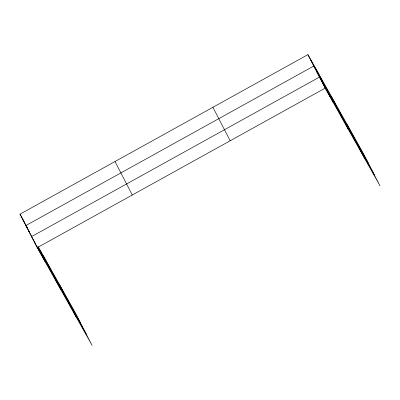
<?xml version="1.0" encoding="UTF-8"?>
<svg xmlns="http://www.w3.org/2000/svg" width="400" height="400" viewBox="0 0 400 400"><rect width="100%" height="100%" fill="white"/><g stroke="black" fill="none" stroke-linecap="round" stroke-linejoin="round"><path stroke-width="0.6" d="M38.27 246.73L74.825 311.865L92.07 345.36L37.245 247.665L20 214.17L307.93 54.64L362.755 152.335L380 185.83L325.175 88.135L307.93 54.64M37.245 247.665L325.175 88.135M310.86 60.335L318.695 74.295M368.615 163.725L313.795 66.03L25.865 225.56L29.78 232.54M316.64 71.555L324.475 85.52M374.31 174.775L319.485 77.085L31.555 236.61L35.775 244.13M322.33 82.61L330.165 96.57M20 214.17L24.22 221.685M22.93 219.865L26.245 225.77M26.85 226.845L27.45 227.92M37.875 246.96L80.685 323.25M28.71 231.085L31.42 235.915M33.23 239.14L33.83 240.215M37.28 246.815L86.38 334.305M34.4 242.14L42.235 256.1M347.245 124.705L364.495 158.2M331.27 96.235L348.52 129.73M315.765 68.605L333.01 102.1M212.915 107.285L230.16 140.78M115.015 161.525L132.265 195.02M59.315 284.23L76.565 317.725M43.34 255.76L60.59 289.255M37.68 247.255L45.08 261.625"/></g></svg>
